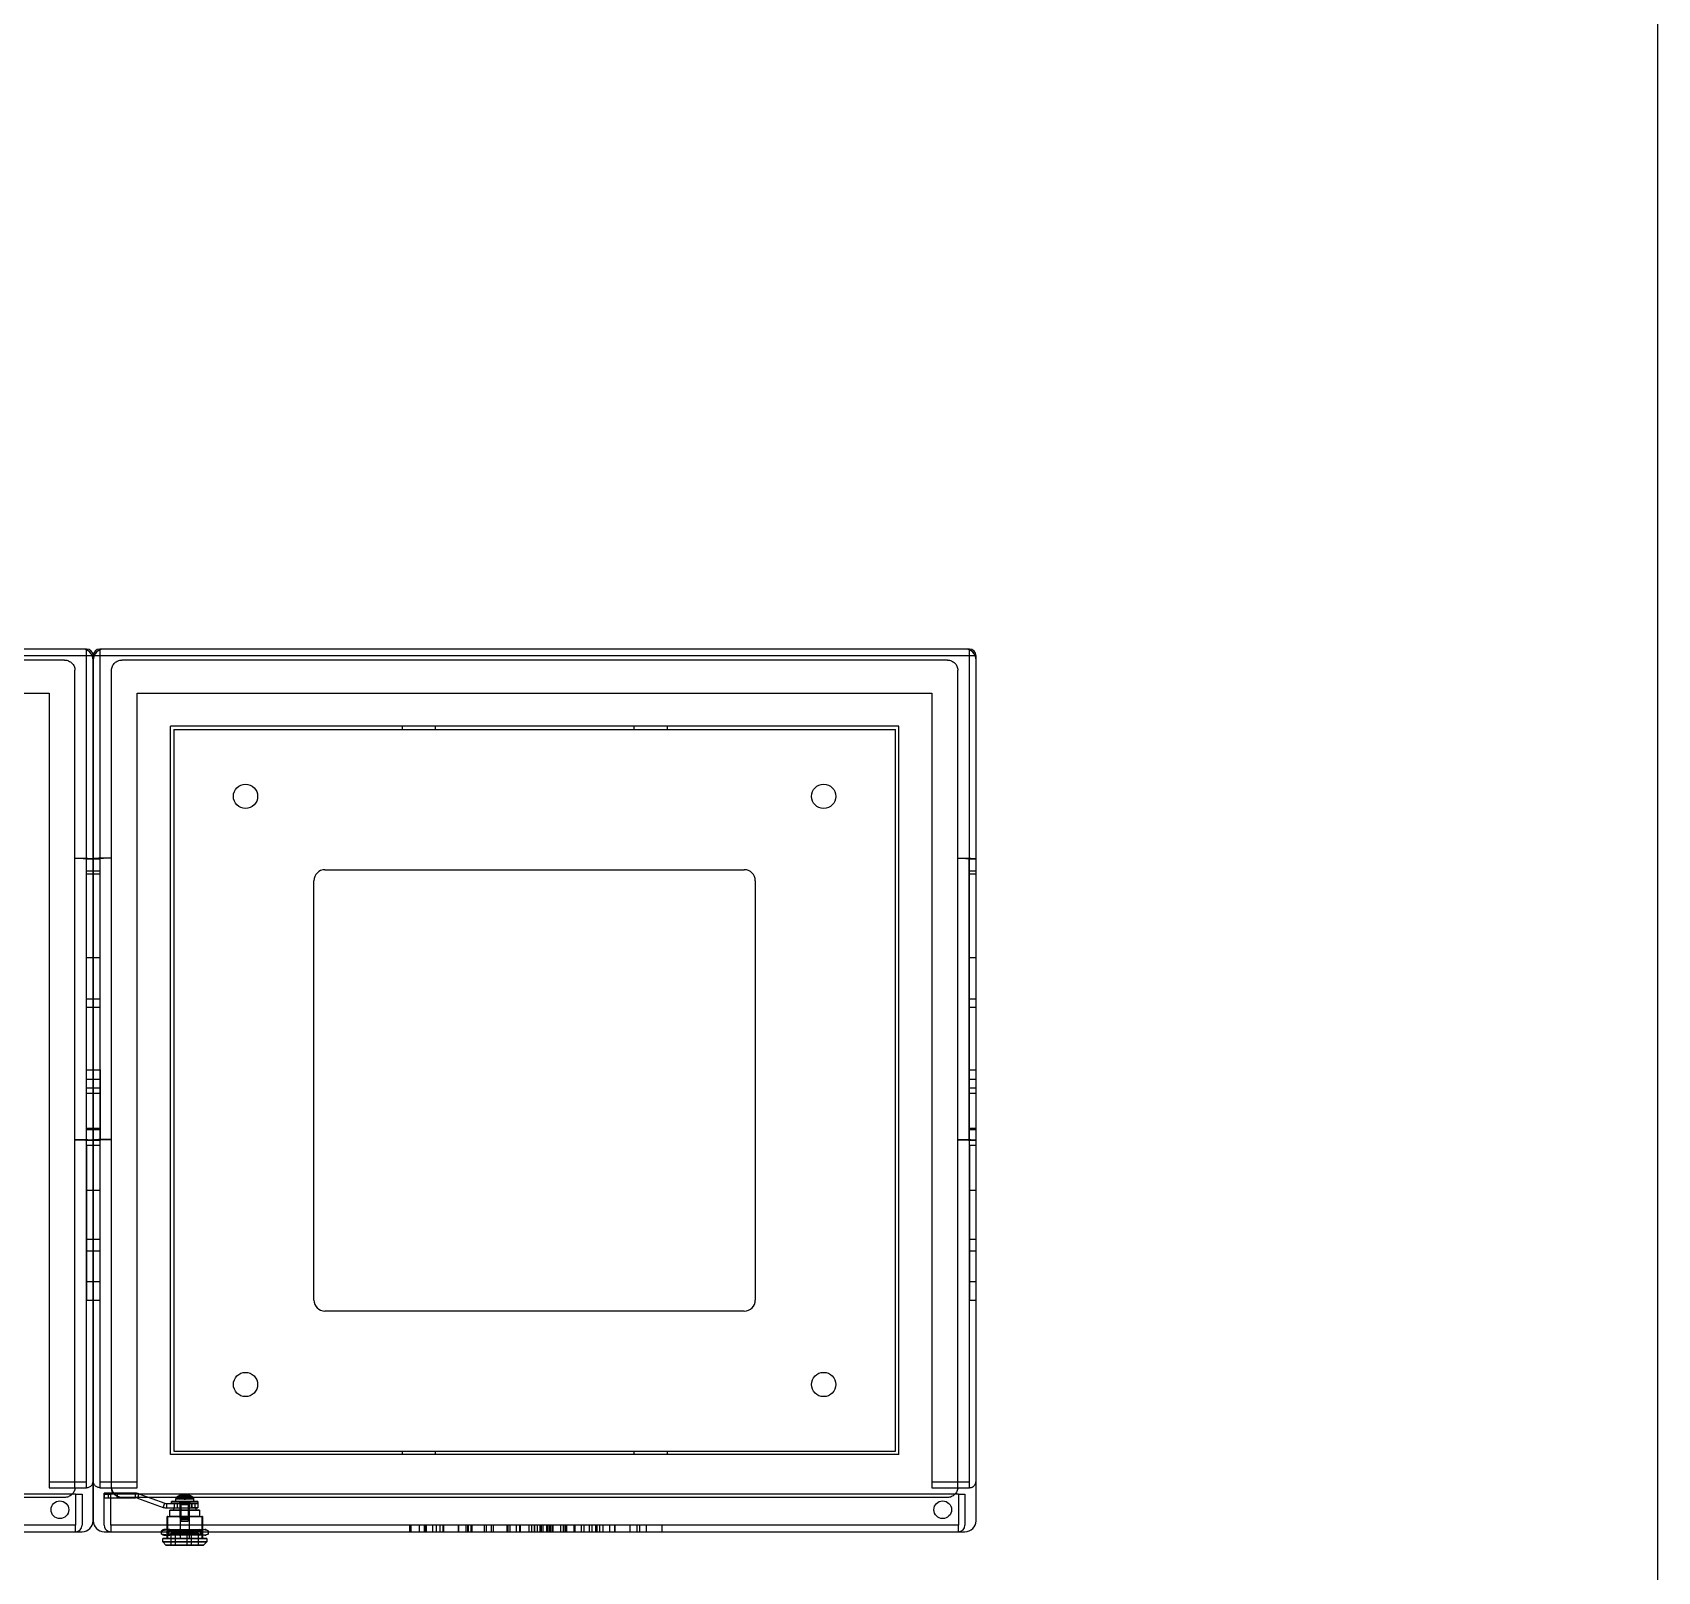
# Model space of a CAD drawing. Header units: millimetres. Extents: x 10366 to 13995, y 24552 to 29685.
# Drawn here: x 13259 to 13995, y 26252 to 26949 of the extents above; entities that cross this region are included whole.
import ezdxf

# ---------------------------------------------------------------- set-up
doc = ezdxf.new("R2010")
doc.units = ezdxf.units.MM
doc.header["$LTSCALE"] = 3
doc.layers.add('DomyÅ›lny', color=7, linetype='Continuous')

msp = doc.modelspace()

# ---------------------------------------------------------------- linework, layer by layer
msp.add_lwpolyline([(10366.2, 24552.48), (10366.2, 29684.64), (13995, 29684.64), (13995, 24552.48)], close=True)
at = {"layer": 'DomyÅ›lny'}
for p, q in [((13283.24, 26670.02), (12889.24, 26670.02)), ((13281.24, 26670.02), (12891.24, 26670.02)), ((13683.24, 26670.02), (13289.24, 26670.02)), ((13681.24, 26670.02), (13291.24, 26670.02)), ((13283.24, 26667.02), (12889.24, 26667.02)), ((13273.29, 26665.02), (12899.22, 26665.02)), ((13277.94, 26575.43), (13277.94, 26660.53)), ((13283.24, 26290.02), (13283.24, 26667.02)), ((13286.24, 26667.02), (13286.24, 26665.02)), ((13286.24, 26665.02), (13286.24, 26667.02)), ((13286.24, 26665.02), (13286.24, 26574.6)), ((13286.24, 26574.91), (13286.24, 26665.02)), ((13286.24, 26665.02), (13286.24, 26293.02)), ((13286.24, 26293.02), (13286.24, 26665.02)), ((13683.24, 26667.02), (13289.24, 26667.02)), ((13289.24, 26667.02), (13289.24, 26290.02)), ((13294.57, 26575.43), (13294.57, 26660.53)), ((13673.29, 26665.02), (13299.22, 26665.02)), ((13677.94, 26575.43), (13677.94, 26660.53)), ((13683.24, 26290.02), (13683.24, 26667.02)), ((13686.24, 26293.02), (13686.24, 26667.02)), ((13686.24, 26275.02), (13686.24, 26665.02)), ((12906.24, 26650.02), (13266.24, 26650.02)), ((13266.24, 26650.02), (13266.24, 26290.02)), ((13306.24, 26290.02), (13306.24, 26650.02)), ((13306.24, 26650.02), (13666.24, 26650.02)), ((13666.24, 26650.02), (13666.24, 26290.02)), ((13651.24, 26635.02), (13321.24, 26635.02)), ((13321.24, 26305.02), (13321.24, 26635.02)), ((13322.74, 26633.52), (13649.74, 26633.52)), ((13322.74, 26633.52), (13322.74, 26306.52)), ((13426.24, 26635.02), (13426.24, 26633.52)), ((13441.24, 26635.02), (13441.24, 26633.52)), ((13531.24, 26635.02), (13531.24, 26633.52)), ((13546.24, 26635.02), (13546.24, 26633.52)), ((13649.74, 26306.52), (13649.74, 26633.52)), ((13651.24, 26305.02), (13651.24, 26635.02)), ((13277.94, 26447.86), (13277.94, 26575.43)), ((13283.15, 26575.01), (13285.03, 26575.01)), ((13283.15, 26447.44), (13283.15, 26575.01)), ((13285.03, 26575.01), (13286.26, 26575.01)), ((13286.24, 26447.47), (13286.24, 26574.91)), ((13286.24, 26574.6), (13286.24, 26447.47)), ((13286.26, 26447.44), (13286.26, 26575.01)), ((13286.26, 26575.01), (13287.79, 26575.01)), ((13286.26, 26447.44), (13286.26, 26575.01)), ((13287.79, 26575.01), (13289.36, 26575.01)), ((13289.36, 26447.44), (13289.36, 26575.01)), ((13294.57, 26447.86), (13294.57, 26575.43)), ((13677.94, 26447.86), (13677.94, 26575.43)), ((13683.15, 26447.44), (13683.15, 26575.01)), ((13683.15, 26575.01), (13685.04, 26575.01)), ((13685.04, 26575.01), (13686.26, 26575.01)), ((13686.26, 26447.44), (13686.26, 26575.01)), ((13283.24, 26569.51), (13286.24, 26569.51)), ((13283.24, 26568.22), (13286.24, 26568.22)), ((13286.24, 26569.51), (13289.24, 26569.51)), ((13286.24, 26568.22), (13289.24, 26568.22)), ((13386.24, 26375.02), (13386.24, 26565.02)), ((13391.24, 26570.02), (13581.24, 26570.02)), ((13586.24, 26565.02), (13586.24, 26375.02)), ((13683.24, 26569.51), (13686.24, 26569.51)), ((13683.24, 26568.22), (13686.24, 26568.22)), ((13283.24, 26530.32), (13286.24, 26530.32)), ((13286.24, 26530.32), (13289.24, 26530.32)), ((13683.24, 26530.32), (13686.24, 26530.32)), ((13286.24, 26511.43), (13283.24, 26511.43)), ((13283.24, 26507.79), (13286.24, 26507.79)), ((13289.24, 26511.43), (13286.24, 26511.43)), ((13286.24, 26507.79), (13289.24, 26507.79)), ((13686.24, 26511.43), (13683.24, 26511.43)), ((13683.24, 26507.79), (13686.24, 26507.79)), ((13283.15, 26479.39), (13286.26, 26479.39)), ((13283.15, 26447.44), (13283.15, 26479.39)), ((13286.26, 26479.39), (13289.36, 26479.39)), ((13289.36, 26479.39), (13289.36, 26447.44)), ((13683.15, 26447.44), (13683.15, 26479.39)), ((13683.15, 26479.39), (13686.26, 26479.39)), ((13286.24, 26474.95), (13283.24, 26474.95)), ((13283.24, 26471.18), (13286.24, 26471.18)), ((13286.24, 26468.67), (13283.24, 26468.67)), ((13289.24, 26474.95), (13286.24, 26474.95)), ((13286.24, 26471.18), (13289.24, 26471.18)), ((13289.24, 26468.67), (13286.24, 26468.67)), ((13686.24, 26474.95), (13683.24, 26474.95)), ((13683.24, 26471.18), (13686.24, 26471.18)), ((13686.24, 26468.67), (13683.24, 26468.67)), ((13277.94, 26290.1), (13277.94, 26447.86)), ((13283.15, 26447.44), (13286.26, 26447.44)), ((13283.24, 26452.99), (13286.24, 26452.99)), ((13286.24, 26452.14), (13283.24, 26452.14)), ((13286.24, 26452.99), (13289.24, 26452.99)), ((13289.24, 26452.14), (13286.24, 26452.14)), ((13286.24, 26447.47), (13286.24, 26275.02)), ((13286.24, 26275.02), (13286.24, 26447.47)), ((13286.26, 26447.44), (13289.36, 26447.44)), ((13294.57, 26290.1), (13294.57, 26447.86)), ((13677.94, 26290.1), (13677.94, 26447.86)), ((13683.15, 26447.44), (13686.26, 26447.44)), ((13683.24, 26452.99), (13686.24, 26452.99)), ((13686.24, 26452.14), (13683.24, 26452.14)), ((13283.24, 26445.25), (13286.24, 26445.25)), ((13286.24, 26445.25), (13289.24, 26445.25)), ((13683.24, 26445.25), (13686.24, 26445.25)), ((13286.24, 26424.7), (13283.24, 26424.7)), ((13289.24, 26424.7), (13286.24, 26424.7)), ((13686.24, 26424.7), (13683.24, 26424.7)), ((13286.24, 26402.47), (13283.24, 26402.47)), ((13289.24, 26402.47), (13286.24, 26402.47)), ((13686.24, 26402.47), (13683.24, 26402.47)), ((13283.24, 26397.37), (13286.24, 26397.37)), ((13286.24, 26397.37), (13289.24, 26397.37)), ((13683.24, 26397.37), (13686.24, 26397.37)), ((13286.24, 26383.28), (13283.24, 26383.28)), ((13289.24, 26383.28), (13286.24, 26383.28)), ((13686.24, 26383.28), (13683.24, 26383.28)), ((13286.24, 26374.81), (13283.24, 26374.81)), ((13289.24, 26374.81), (13286.24, 26374.81)), ((13686.24, 26374.81), (13683.24, 26374.81)), ((13581.24, 26370.02), (13391.24, 26370.02)), ((13322.74, 26306.52), (13649.74, 26306.52)), ((13426.24, 26306.52), (13426.24, 26305.02)), ((13441.24, 26306.52), (13441.24, 26305.02)), ((13531.24, 26306.52), (13531.24, 26305.02)), ((13546.24, 26306.52), (13546.24, 26305.02)), ((13651.24, 26305.02), (13321.24, 26305.02)), ((13266.24, 26292.66), (13283.24, 26292.66)), ((13289.24, 26292.66), (13306.24, 26292.66)), ((13666.24, 26292.66), (13683.24, 26292.66)), ((13278.24, 26287.02), (12894.24, 26287.02)), ((13273.29, 26285.61), (12899.22, 26285.61)), ((13266.24, 26290.02), (13283.24, 26290.02)), ((13278.24, 26287.02), (13281.24, 26287.02)), ((13278.24, 26287.02), (13278.24, 26273.02)), ((13281.24, 26287.02), (13281.24, 26273.02)), ((13289.24, 26290.02), (13306.24, 26290.02)), ((13291.24, 26285.49), (13291.24, 26287.49)), ((13291.24, 26287.49), (13291.24, 26285.49)), ((13291.24, 26287.02), (13294.24, 26287.02)), ((13291.24, 26273.02), (13291.24, 26287.02)), ((13293, 26287.49), (13293, 26285.49)), ((13294.24, 26273.02), (13294.24, 26287.02)), ((13678.24, 26287.02), (13294.24, 26287.02)), ((13305.45, 26287.49), (13297.24, 26287.49)), ((13297.24, 26285.49), (13297.24, 26287.49)), ((13297.24, 26285.49), (13305.45, 26285.49)), ((13673.29, 26285.61), (13299.22, 26285.61)), ((13305.45, 26285.49), (13305.45, 26287.49)), ((13306.99, 26287.22), (13306.3, 26285.34)), ((13306.3, 26285.34), (13317.97, 26281.09)), ((13306.99, 26287.22), (13318.66, 26282.97)), ((13323.72, 26283.82), (13323.75, 26284.94)), ((13326.59, 26285.25), (13326.08, 26286.47)), ((13326.61, 26286.47), (13326.95, 26285.25)), ((13326.97, 26286.88), (13327.09, 26284.9)), ((13326.97, 26286.88), (13327.09, 26284.9)), ((13327.06, 26286.89), (13327.24, 26284.77)), ((13327.51, 26286.88), (13327.39, 26284.9)), ((13327.51, 26286.88), (13327.39, 26284.9)), ((13327.92, 26286.88), (13328.04, 26284.9)), ((13328.19, 26284.77), (13328.37, 26286.89)), ((13328.46, 26286.88), (13328.34, 26284.9)), ((13328.46, 26286.88), (13328.34, 26284.9)), ((13328.49, 26285.25), (13328.82, 26286.47)), ((13329.11, 26286.47), (13328.68, 26285.25)), ((13329.35, 26286.47), (13328.84, 26285.25)), ((13331.68, 26284.94), (13331.72, 26283.82)), ((13666.24, 26290.02), (13683.24, 26290.02)), ((13678.24, 26287.02), (13681.24, 26287.02)), ((13678.24, 26287.02), (13678.24, 26273.02)), ((13681.24, 26287.02), (13681.24, 26273.02)), ((13317.97, 26281.09), (13318.66, 26282.97)), ((13319.51, 26282.82), (13319.51, 26280.82)), ((13319.51, 26282.82), (13330.72, 26282.82)), ((13319.51, 26280.82), (13330.72, 26280.82)), ((13319.72, 26268.86), (13319.72, 26277.02)), ((13320, 26277.02), (13325.6, 26277.02)), ((13320, 26269.02), (13320, 26277.02)), ((13320.97, 26277.02), (13320.97, 26279.82)), ((13321.72, 26282.82), (13321.72, 26283.82)), ((13322.72, 26279.82), (13322.72, 26280.82)), ((13323.02, 26280.82), (13323.02, 26282.82)), ((13323.02, 26280.82), (13323.02, 26282.82)), ((13324.37, 26280.82), (13324.37, 26282.82)), ((13324.37, 26280.82), (13324.37, 26282.82)), ((13325.47, 26282.82), (13325.47, 26283.82)), ((13325.6, 26277.02), (13325.6, 26268.53)), ((13325.72, 26282.42), (13325.9, 26282.85)), ((13325.72, 26276.25), (13325.72, 26282.42)), ((13325.9, 26282.85), (13325.9, 26283.62)), ((13326.02, 26280.82), (13326.02, 26282.82)), ((13326.02, 26280.82), (13326.02, 26282.82)), ((13326.09, 26274.82), (13326.09, 26282.82)), ((13329.34, 26282.82), (13329.34, 26274.82)), ((13329.42, 26280.82), (13329.42, 26282.82)), ((13329.42, 26280.82), (13329.42, 26282.82)), ((13329.53, 26283.62), (13329.53, 26282.85)), ((13329.53, 26282.85), (13329.72, 26282.42)), ((13329.72, 26282.42), (13329.72, 26276.25)), ((13329.83, 26268.9), (13329.83, 26277.02)), ((13329.83, 26277.02), (13335.43, 26277.02)), ((13329.97, 26283.82), (13329.97, 26282.82)), ((13330.72, 26280.82), (13330.72, 26282.82)), ((13331.06, 26280.82), (13331.06, 26282.82)), ((13331.06, 26280.82), (13331.06, 26282.82)), ((13332.42, 26280.82), (13332.42, 26282.82)), ((13332.42, 26280.82), (13332.42, 26282.82)), ((13332.72, 26280.82), (13332.72, 26279.82)), ((13333.72, 26283.82), (13333.72, 26282.82)), ((13333.72, 26282.82), (13333.72, 26280.82)), ((13334.47, 26279.82), (13334.47, 26277.02)), ((13335.43, 26277.02), (13335.43, 26268.56)), ((13335.72, 26277.02), (13335.72, 26268.58)), ((12891.24, 26270.02), (13281.24, 26270.02)), ((13278.24, 26273.02), (12894.24, 26273.02)), ((13291.24, 26270.02), (13681.24, 26270.02)), ((13678.24, 26273.02), (13294.24, 26273.02)), ((13317.12, 26269.02), (13317.12, 26270.52)), ((13317.88, 26270.91), (13318.22, 26271.02)), ((13319.96, 26269.02), (13319.96, 26270.52)), ((13320.53, 26269.02), (13320.53, 26270.52)), ((13324.88, 26269.02), (13324.88, 26270.52)), ((13326.14, 26275.82), (13325.72, 26276.25)), ((13329.72, 26276.25), (13329.29, 26275.82)), ((13330.55, 26269.02), (13330.55, 26270.52)), ((13335.4, 26271.02), (13334.9, 26270.52)), ((13334.9, 26270.52), (13334.9, 26269.02)), ((13337.22, 26271.02), (13337.55, 26270.91)), ((13338.31, 26270.52), (13338.31, 26269.02)), ((13429.51, 26273.02), (13429.51, 26270.02)), ((13430.19, 26273.02), (13430.19, 26270.02)), ((13430.19, 26270.02), (13430.19, 26273.02)), ((13433.91, 26273.02), (13433.91, 26270.02)), ((13436.15, 26273.02), (13436.15, 26270.02)), ((13437.01, 26270.02), (13437.01, 26273.02)), ((13437.06, 26273.02), (13437.06, 26270.02)), ((13439.94, 26273.02), (13439.94, 26270.02)), ((13441.65, 26273.02), (13441.65, 26270.02)), ((13443.24, 26273.02), (13443.24, 26270.02)), ((13444.61, 26273.02), (13444.61, 26270.02)), ((13445.03, 26273.02), (13445.03, 26270.02)), ((13451.58, 26273.02), (13451.58, 26270.02)), ((13451.79, 26273.02), (13451.79, 26270.02)), ((13451.8, 26273.02), (13451.8, 26270.02)), ((13455.01, 26273.02), (13455.01, 26270.02)), ((13455.05, 26273.02), (13455.05, 26270.02)), ((13455.82, 26273.02), (13455.82, 26270.02)), ((13456.09, 26273.02), (13456.09, 26270.02)), ((13457.42, 26270.02), (13457.42, 26273.02)), ((13458, 26270.02), (13458, 26273.02)), ((13463.45, 26273.02), (13463.45, 26270.02)), ((13464.49, 26270.02), (13464.49, 26273.02)), ((13466.52, 26273.02), (13466.52, 26270.02)), ((13467.63, 26270.02), (13467.63, 26273.02)), ((13473.84, 26270.02), (13473.84, 26273.02)), ((13474.14, 26273.02), (13474.14, 26270.02)), ((13475.03, 26273.02), (13475.03, 26270.02)), ((13477.95, 26273.02), (13477.95, 26270.02)), ((13479.59, 26270.02), (13479.59, 26273.02)), ((13479.89, 26270.02), (13479.89, 26273.02)), ((13483.64, 26273.02), (13483.64, 26270.02)), ((13484.9, 26273.02), (13484.9, 26270.02)), ((13486.02, 26273.02), (13486.02, 26270.02)), ((13486.34, 26270.02), (13486.34, 26273.02)), ((13487.46, 26273.02), (13487.46, 26270.02)), ((13488.64, 26273.02), (13488.64, 26270.02)), ((13489.14, 26273.02), (13489.14, 26270.02)), ((13490.03, 26273.02), (13490.03, 26270.02)), ((13491.82, 26270.02), (13491.82, 26273.02)), ((13492.14, 26270.02), (13492.14, 26273.02)), ((13492.75, 26273.02), (13492.75, 26270.02)), ((13493.29, 26273.02), (13493.29, 26270.02)), ((13494.19, 26270.02), (13494.19, 26273.02)), ((13494.45, 26273.02), (13494.45, 26270.02)), ((13498.19, 26270.02), (13498.19, 26273.02)), ((13499.13, 26273.02), (13499.13, 26270.02)), ((13499.99, 26273.02), (13499.99, 26270.02)), ((13500.3, 26270.02), (13500.3, 26273.02)), ((13500.61, 26273.02), (13500.61, 26270.02)), ((13500.65, 26273.02), (13500.65, 26270.02)), ((13504.01, 26273.02), (13504.01, 26270.02)), ((13504.4, 26273.02), (13504.4, 26270.02)), ((13507.54, 26270.02), (13507.54, 26273.02)), ((13508.48, 26273.02), (13508.48, 26270.02)), ((13510.9, 26273.02), (13510.9, 26270.02)), ((13512.23, 26273.02), (13512.23, 26270.02)), ((13514.03, 26270.02), (13514.03, 26273.02)), ((13514.61, 26270.02), (13514.61, 26273.02)), ((13515.63, 26273.02), (13515.63, 26270.02)), ((13517.13, 26273.02), (13517.13, 26270.02)), ((13520.21, 26273.02), (13520.21, 26270.02)), ((13522.54, 26273.02), (13522.54, 26270.02)), ((13522.54, 26270.02), (13522.54, 26273.02)), ((13529.59, 26270.02), (13529.59, 26273.02)), ((13532.52, 26273.02), (13532.52, 26270.02)), ((13533.72, 26273.02), (13533.72, 26270.02)), ((13536.75, 26273.02), (13536.75, 26270.02)), ((13543.9, 26273.02), (13543.9, 26270.02)), ((13317.72, 26265.52), (13317.72, 26267.02)), ((13319.22, 26264.02), (13317.72, 26265.52)), ((13318.22, 26268.52), (13317.88, 26268.64)), ((13319.72, 26267.02), (13319.72, 26268.86)), ((13320, 26267.02), (13320, 26269.02)), ((13321.57, 26264.02), (13321.57, 26269.42)), ((13323.53, 26264.02), (13323.53, 26269.42)), ((13325.6, 26268.53), (13325.6, 26267.02)), ((13328.84, 26264.02), (13328.84, 26269.42)), ((13329.83, 26267.02), (13329.83, 26268.9)), ((13330.78, 26264.02), (13330.78, 26269.42)), ((13333.87, 26269.42), (13333.87, 26264.02)), ((13334.9, 26269.02), (13335.4, 26268.52)), ((13335.43, 26268.56), (13335.43, 26267.02)), ((13335.72, 26268.58), (13335.72, 26267.02)), ((13337.72, 26265.52), (13336.22, 26264.02)), ((13337.55, 26268.64), (13337.22, 26268.52)), ((13337.72, 26267.02), (13337.72, 26265.52))]:
    msp.add_line(p, q, dxfattribs=at)
for points in [[(13283.24, 26667.02, 0), (13283.24, 26670.02, 0)], [(13289.24, 26670.02, 0), (13289.24, 26670.02, 0), (13289.24, 26670.02, 0), (13289.24, 26670.02, 0), (13289.24, 26670.02, 0), (13289.24, 26670.02, 0), (13289.24, 26670.02, 0), (13289.24, 26670.02, 0), (13289.24, 26670.02, 0), (13289.24, 26670.02, 0), (13289.24, 26670.02, 0), (13289.24, 26670.02, 0), (13289.24, 26670.02, 0), (13289.24, 26670.02, 0), (13289.24, 26670, 0), (13289.24, 26669.94, 0), (13289.24, 26669.65, 0), (13289.24, 26667.02, 0)], [(13683.24, 26667.02, 0), (13683.24, 26670.02, 0)], [(13273.29, 26665.02, 0), (13273.76, 26665, 0), (13274.23, 26664.93, 0), (13274.68, 26664.82, 0), (13275.12, 26664.66, 0), (13275.53, 26664.47, 0), (13275.92, 26664.24, 0), (13276.29, 26663.97, 0), (13276.62, 26663.67, 0), (13276.92, 26663.34, 0), (13277.19, 26662.99, 0), (13277.41, 26662.62, 0), (13277.6, 26662.22, 0), (13277.75, 26661.82, 0), (13277.86, 26661.41, 0), (13277.92, 26660.97, 0), (13277.94, 26660.53, 0)], [(13286.24, 26667.02, 0), (13286.24, 26667.02, 0), (13286.24, 26667.02, 0), (13286.24, 26667.02, 0), (13286.24, 26667.02, 0), (13286.24, 26667.02, 0), (13286.24, 26667.02, 0), (13286.24, 26667.02, 0), (13286.24, 26667.02, 0), (13286.24, 26667.02, 0), (13286.24, 26667.02, 0), (13286.24, 26667.02, 0), (13286.24, 26667.02, 0), (13286.24, 26667.02, 0), (13286.22, 26667.02, 0), (13286.16, 26667.02, 0), (13285.87, 26667.02, 0), (13283.24, 26667.02, 0)], [(13289.24, 26667.02, 0), (13286.24, 26667.02, 0)], [(13294.57, 26660.53, 0), (13294.59, 26660.99, 0), (13294.66, 26661.44, 0), (13294.78, 26661.88, 0), (13294.94, 26662.3, 0), (13295.15, 26662.7, 0), (13295.39, 26663.08, 0), (13295.67, 26663.43, 0), (13295.98, 26663.76, 0), (13296.32, 26664.05, 0), (13296.69, 26664.3, 0), (13297.08, 26664.52, 0), (13297.49, 26664.7, 0), (13297.91, 26664.84, 0), (13298.34, 26664.94, 0), (13298.78, 26665, 0), (13299.22, 26665.02, 0)], [(13673.29, 26665.02, 0), (13673.76, 26665, 0), (13674.23, 26664.93, 0), (13674.68, 26664.82, 0), (13675.12, 26664.66, 0), (13675.53, 26664.47, 0), (13675.92, 26664.24, 0), (13676.29, 26663.97, 0), (13676.62, 26663.67, 0), (13676.92, 26663.34, 0), (13677.19, 26662.99, 0), (13677.41, 26662.62, 0), (13677.6, 26662.22, 0), (13677.75, 26661.82, 0), (13677.86, 26661.41, 0), (13677.92, 26660.97, 0), (13677.94, 26660.53, 0)], [(13686.24, 26667.02, 0), (13686.24, 26667.02, 0), (13686.24, 26667.02, 0), (13686.24, 26667.02, 0), (13686.24, 26667.02, 0), (13686.24, 26667.02, 0), (13686.24, 26667.02, 0), (13686.24, 26667.02, 0), (13686.24, 26667.02, 0), (13686.24, 26667.02, 0), (13686.24, 26667.02, 0), (13686.24, 26667.02, 0), (13686.24, 26667.02, 0), (13686.24, 26667.02, 0), (13686.22, 26667.02, 0), (13686.16, 26667.02, 0), (13685.87, 26667.02, 0), (13683.24, 26667.02, 0)], [(13277.94, 26575.43, 0), (13283.86, 26575.3, 0), (13285.64, 26575.17, 0), (13286.1, 26575.09, 0), (13286.17, 26575.07, 0), (13286.22, 26575.05, 0), (13286.23, 26575.04, 0), (13286.24, 26575.03, 0), (13286.25, 26575.03, 0), (13286.25, 26575.02, 0), (13286.25, 26575.02, 0), (13286.25, 26575.02, 0), (13286.25, 26575.02, 0), (13286.25, 26575.01, 0), (13286.26, 26575.01, 0), (13286.26, 26575.01, 0)], [(13277.94, 26575.27, 0), (13281.66, 26575.19, 0), (13282.77, 26575.11, 0), (13283.05, 26575.06, 0), (13283.09, 26575.05, 0), (13283.12, 26575.03, 0), (13283.13, 26575.03, 0), (13283.14, 26575.02, 0), (13283.14, 26575.02, 0), (13283.14, 26575.02, 0), (13283.14, 26575.02, 0), (13283.14, 26575.01, 0), (13283.15, 26575.01, 0), (13283.15, 26575.01, 0), (13283.15, 26575.01, 0), (13283.15, 26575.01, 0)], [(13294.57, 26575.43, 0), (13288.65, 26575.3, 0), (13286.87, 26575.17, 0), (13286.41, 26575.09, 0), (13286.34, 26575.07, 0), (13286.29, 26575.05, 0), (13286.28, 26575.04, 0), (13286.27, 26575.03, 0), (13286.27, 26575.03, 0), (13286.26, 26575.02, 0), (13286.26, 26575.02, 0), (13286.26, 26575.02, 0), (13286.26, 26575.02, 0), (13286.26, 26575.01, 0), (13286.26, 26575.01, 0), (13286.26, 26575.01, 0)], [(13294.57, 26575.27, 0), (13290.85, 26575.19, 0), (13289.74, 26575.11, 0), (13289.46, 26575.06, 0), (13289.42, 26575.05, 0), (13289.39, 26575.03, 0), (13289.38, 26575.03, 0), (13289.37, 26575.02, 0), (13289.37, 26575.02, 0), (13289.37, 26575.02, 0), (13289.37, 26575.02, 0), (13289.37, 26575.01, 0), (13289.37, 26575.01, 0), (13289.36, 26575.01, 0), (13289.36, 26575.01, 0), (13289.36, 26575.01, 0)], [(13677.94, 26575.43, 0), (13683.86, 26575.3, 0), (13685.64, 26575.17, 0), (13686.1, 26575.09, 0), (13686.17, 26575.07, 0), (13686.22, 26575.05, 0), (13686.23, 26575.04, 0), (13686.24, 26575.03, 0), (13686.25, 26575.03, 0), (13686.25, 26575.02, 0), (13686.25, 26575.02, 0), (13686.25, 26575.02, 0), (13686.25, 26575.02, 0), (13686.25, 26575.01, 0), (13686.26, 26575.01, 0), (13686.26, 26575.01, 0)], [(13677.94, 26575.27, 0), (13681.66, 26575.19, 0), (13682.77, 26575.11, 0), (13683.05, 26575.06, 0), (13683.09, 26575.05, 0), (13683.12, 26575.03, 0), (13683.13, 26575.03, 0), (13683.14, 26575.02, 0), (13683.14, 26575.02, 0), (13683.14, 26575.02, 0), (13683.14, 26575.02, 0), (13683.14, 26575.01, 0), (13683.15, 26575.01, 0), (13683.15, 26575.01, 0), (13683.15, 26575.01, 0), (13683.15, 26575.01, 0)], [(13277.94, 26447.86, 0), (13283.86, 26447.74, 0), (13285.64, 26447.6, 0), (13286.1, 26447.52, 0), (13286.17, 26447.5, 0), (13286.22, 26447.48, 0), (13286.23, 26447.47, 0), (13286.24, 26447.47, 0), (13286.25, 26447.46, 0), (13286.25, 26447.46, 0), (13286.25, 26447.46, 0), (13286.25, 26447.45, 0), (13286.25, 26447.45, 0), (13286.25, 26447.45, 0), (13286.26, 26447.45, 0), (13286.26, 26447.44, 0)], [(13277.94, 26447.71, 0), (13281.66, 26447.63, 0), (13282.77, 26447.54, 0), (13283.05, 26447.49, 0), (13283.09, 26447.48, 0), (13283.12, 26447.47, 0), (13283.13, 26447.46, 0), (13283.14, 26447.46, 0), (13283.14, 26447.46, 0), (13283.14, 26447.45, 0), (13283.14, 26447.45, 0), (13283.14, 26447.45, 0), (13283.15, 26447.45, 0), (13283.15, 26447.45, 0), (13283.15, 26447.44, 0), (13283.15, 26447.44, 0)], [(13294.57, 26447.86, 0), (13288.65, 26447.74, 0), (13286.87, 26447.6, 0), (13286.41, 26447.52, 0), (13286.34, 26447.5, 0), (13286.29, 26447.48, 0), (13286.28, 26447.47, 0), (13286.27, 26447.47, 0), (13286.27, 26447.46, 0), (13286.26, 26447.46, 0), (13286.26, 26447.46, 0), (13286.26, 26447.45, 0), (13286.26, 26447.45, 0), (13286.26, 26447.45, 0), (13286.26, 26447.45, 0), (13286.26, 26447.44, 0)], [(13294.57, 26447.71, 0), (13290.85, 26447.63, 0), (13289.74, 26447.54, 0), (13289.46, 26447.49, 0), (13289.42, 26447.48, 0), (13289.39, 26447.47, 0), (13289.38, 26447.46, 0), (13289.37, 26447.46, 0), (13289.37, 26447.46, 0), (13289.37, 26447.45, 0), (13289.37, 26447.45, 0), (13289.37, 26447.45, 0), (13289.37, 26447.45, 0), (13289.36, 26447.45, 0), (13289.36, 26447.44, 0), (13289.36, 26447.44, 0)], [(13677.94, 26447.86, 0), (13683.86, 26447.74, 0), (13685.64, 26447.6, 0), (13686.1, 26447.52, 0), (13686.17, 26447.5, 0), (13686.22, 26447.48, 0), (13686.23, 26447.47, 0), (13686.24, 26447.47, 0), (13686.25, 26447.46, 0), (13686.25, 26447.46, 0), (13686.25, 26447.46, 0), (13686.25, 26447.45, 0), (13686.25, 26447.45, 0), (13686.25, 26447.45, 0), (13686.26, 26447.45, 0), (13686.26, 26447.44, 0)], [(13677.94, 26447.71, 0), (13681.66, 26447.63, 0), (13682.77, 26447.54, 0), (13683.05, 26447.49, 0), (13683.09, 26447.48, 0), (13683.12, 26447.47, 0), (13683.13, 26447.46, 0), (13683.14, 26447.46, 0), (13683.14, 26447.46, 0), (13683.14, 26447.45, 0), (13683.14, 26447.45, 0), (13683.14, 26447.45, 0), (13683.15, 26447.45, 0), (13683.15, 26447.45, 0), (13683.15, 26447.44, 0), (13683.15, 26447.44, 0)], [(13283.24, 26290.02, 0), (13283.61, 26290.05, 0), (13283.99, 26290.12, 0), (13284.33, 26290.23, 0), (13284.63, 26290.37, 0), (13284.91, 26290.53, 0), (13285.16, 26290.72, 0), (13285.38, 26290.91, 0), (13285.57, 26291.12, 0), (13285.73, 26291.35, 0), (13285.87, 26291.57, 0), (13285.99, 26291.81, 0), (13286.15, 26292.29, 0), (13286.22, 26292.65, 0), (13286.24, 26293.02, 0)], [(13289.24, 26290.02, 0), (13288.87, 26290.05, 0), (13288.5, 26290.12, 0), (13288.15, 26290.23, 0), (13287.85, 26290.37, 0), (13287.57, 26290.53, 0), (13287.33, 26290.72, 0), (13287.11, 26290.91, 0), (13286.92, 26291.12, 0), (13286.76, 26291.35, 0), (13286.62, 26291.57, 0), (13286.5, 26291.81, 0), (13286.34, 26292.29, 0), (13286.27, 26292.65, 0), (13286.24, 26293.02, 0)], [(13685.86, 26291.56, 0), (13686.03, 26291.91, 0), (13686.15, 26292.28, 0), (13686.22, 26292.65, 0), (13686.24, 26293.02, 0)], [(13277.94, 26290.1, 0), (13277.92, 26289.64, 0), (13277.85, 26289.19, 0), (13277.73, 26288.76, 0), (13277.57, 26288.33, 0), (13277.37, 26287.93, 0), (13277.12, 26287.55, 0), (13276.84, 26287.2, 0), (13276.53, 26286.88, 0), (13276.19, 26286.59, 0), (13275.82, 26286.33, 0), (13275.43, 26286.11, 0), (13275.02, 26285.93, 0), (13274.6, 26285.79, 0), (13274.17, 26285.69, 0), (13273.73, 26285.63, 0), (13273.29, 26285.61, 0)], [(13293, 26287.49, 0), (13291.24, 26287.49, 0)], [(13291.24, 26285.49, 0), (13291.24, 26285.49, 0), (13291.24, 26285.49, 0), (13291.24, 26285.49, 0), (13291.24, 26285.49, 0), (13291.24, 26285.49, 0), (13291.24, 26285.49, 0), (13291.24, 26285.49, 0), (13291.24, 26285.49, 0), (13291.24, 26285.49, 0), (13291.24, 26285.49, 0), (13291.24, 26285.49, 0), (13291.25, 26285.49, 0), (13291.25, 26285.49, 0), (13291.29, 26285.49, 0), (13291.42, 26285.49, 0), (13291.98, 26285.49, 0), (13293, 26285.49, 0)], [(13297.24, 26287.49, 0), (13293, 26287.49, 0)], [(13293, 26285.49, 0), (13297.24, 26285.49, 0)], [(13299.22, 26285.61, 0), (13298.75, 26285.63, 0), (13298.28, 26285.7, 0), (13297.83, 26285.81, 0), (13297.39, 26285.97, 0), (13296.98, 26286.16, 0), (13296.59, 26286.4, 0), (13296.22, 26286.66, 0), (13295.89, 26286.96, 0), (13295.59, 26287.29, 0), (13295.32, 26287.64, 0), (13295.1, 26288.02, 0), (13294.91, 26288.41, 0), (13294.76, 26288.81, 0), (13294.66, 26289.23, 0), (13294.59, 26289.66, 0), (13294.57, 26290.1, 0)], [(13294.57, 26290.1, 0), (13294.59, 26289.64, 0), (13294.66, 26289.19, 0), (13294.78, 26288.76, 0), (13294.94, 26288.33, 0), (13295.15, 26287.93, 0), (13295.39, 26287.55, 0), (13295.67, 26287.2, 0), (13295.98, 26286.88, 0), (13296.32, 26286.59, 0), (13296.69, 26286.33, 0), (13297.08, 26286.11, 0), (13297.49, 26285.93, 0), (13297.91, 26285.79, 0), (13298.34, 26285.69, 0), (13298.78, 26285.63, 0), (13299.22, 26285.61, 0)], [(13323.75, 26284.94, 0), (13323.77, 26285.1, 0), (13323.81, 26285.26, 0), (13323.87, 26285.42, 0), (13323.94, 26285.56, 0), (13324.03, 26285.69, 0), (13324.14, 26285.81, 0), (13324.26, 26285.92, 0), (13324.39, 26286.01, 0)], [(13326.97, 26286.88, 0), (13326.44, 26286.76, 0), (13325.93, 26286.55, 0)], [(13326.08, 26286.47, 0), (13326.07, 26286.49, 0), (13326.05, 26286.51, 0), (13326.04, 26286.53, 0), (13326.03, 26286.54, 0), (13326.02, 26286.55, 0), (13326.01, 26286.55, 0), (13325.99, 26286.55, 0), (13325.98, 26286.56, 0), (13325.97, 26286.56, 0), (13325.96, 26286.56, 0), (13325.95, 26286.56, 0), (13325.94, 26286.55, 0), (13325.93, 26286.55, 0)], [(13325.93, 26286.55, 0), (13326.47, 26286.55, 0)], [(13326.51, 26286.56, 0), (13325.97, 26286.56, 0)], [(13326.61, 26286.47, 0), (13326.08, 26286.47, 0)], [(13326.47, 26286.55, 0), (13326.99, 26286.76, 0), (13327.51, 26286.88, 0)], [(13326.47, 26286.55, 0), (13326.48, 26286.55, 0), (13326.49, 26286.56, 0), (13326.5, 26286.56, 0), (13326.51, 26286.56, 0), (13326.52, 26286.56, 0), (13326.53, 26286.55, 0), (13326.54, 26286.55, 0), (13326.55, 26286.55, 0), (13326.56, 26286.54, 0), (13326.57, 26286.53, 0), (13326.58, 26286.52, 0), (13326.59, 26286.51, 0), (13326.59, 26286.5, 0), (13326.6, 26286.49, 0), (13326.61, 26286.47, 0)], [(13326.95, 26285.25, 0), (13326.59, 26285.25, 0)], [(13328.04, 26284.9, 0), (13327.98, 26284.85, 0), (13327.9, 26284.81, 0), (13327.86, 26284.8, 0), (13327.81, 26284.79, 0), (13327.76, 26284.78, 0), (13327.72, 26284.77, 0), (13327.67, 26284.78, 0), (13327.62, 26284.79, 0), (13327.57, 26284.8, 0), (13327.49, 26284.83, 0), (13327.44, 26284.86, 0), (13327.39, 26284.9, 0)], [(13327.39, 26284.9, 0), (13327.46, 26284.85, 0), (13327.53, 26284.81, 0), (13327.57, 26284.8, 0), (13327.62, 26284.79, 0), (13327.67, 26284.78, 0), (13327.72, 26284.77, 0), (13327.76, 26284.78, 0), (13327.81, 26284.79, 0), (13327.86, 26284.8, 0), (13327.94, 26284.83, 0), (13327.99, 26284.86, 0), (13328.04, 26284.9, 0)], [(13327.92, 26286.88, 0), (13328.44, 26286.76, 0), (13328.96, 26286.55, 0)], [(13329.5, 26286.55, 0), (13328.99, 26286.76, 0), (13328.46, 26286.88, 0)], [(13328.68, 26285.25, 0), (13328.49, 26285.25, 0)], [(13328.84, 26285.25, 0), (13328.68, 26285.25, 0)], [(13328.82, 26286.47, 0), (13328.83, 26286.49, 0), (13328.84, 26286.5, 0), (13328.84, 26286.51, 0), (13328.85, 26286.52, 0), (13328.86, 26286.53, 0), (13328.87, 26286.54, 0), (13328.88, 26286.55, 0), (13328.89, 26286.55, 0), (13328.9, 26286.55, 0), (13328.91, 26286.56, 0), (13328.92, 26286.56, 0), (13328.93, 26286.56, 0), (13328.94, 26286.56, 0), (13328.95, 26286.55, 0), (13328.96, 26286.55, 0)], [(13329.11, 26286.47, 0), (13328.82, 26286.47, 0)], [(13329.46, 26286.56, 0), (13328.92, 26286.56, 0)], [(13328.96, 26286.55, 0), (13329.5, 26286.55, 0)], [(13329.5, 26286.55, 0), (13329.49, 26286.55, 0), (13329.48, 26286.56, 0), (13329.47, 26286.56, 0), (13329.46, 26286.56, 0), (13329.45, 26286.56, 0), (13329.44, 26286.55, 0), (13329.42, 26286.55, 0), (13329.41, 26286.55, 0), (13329.4, 26286.54, 0), (13329.39, 26286.53, 0), (13329.38, 26286.51, 0), (13329.36, 26286.49, 0), (13329.35, 26286.47, 0)], [(13331.04, 26286.01, 0), (13331.17, 26285.92, 0), (13331.29, 26285.81, 0), (13331.4, 26285.69, 0), (13331.49, 26285.56, 0), (13331.57, 26285.42, 0), (13331.62, 26285.26, 0), (13331.66, 26285.1, 0), (13331.68, 26284.94, 0)], [(13677.94, 26290.1, 0), (13677.92, 26289.64, 0), (13677.85, 26289.19, 0), (13677.73, 26288.76, 0), (13677.57, 26288.33, 0), (13677.37, 26287.93, 0), (13677.12, 26287.55, 0), (13676.84, 26287.2, 0), (13676.53, 26286.88, 0), (13676.19, 26286.59, 0), (13675.82, 26286.33, 0), (13675.43, 26286.11, 0), (13675.02, 26285.93, 0), (13674.6, 26285.79, 0), (13674.17, 26285.69, 0), (13673.73, 26285.63, 0), (13673.29, 26285.61, 0)], [(13683.24, 26290.02, 0), (13683.71, 26290.06, 0), (13684.16, 26290.17, 0), (13684.55, 26290.33, 0), (13684.9, 26290.53, 0), (13685.21, 26290.76, 0), (13685.47, 26291.01, 0), (13685.68, 26291.28, 0), (13685.86, 26291.56, 0)], [(13323.53, 26283.82, 0), (13321.72, 26283.82, 0), (13321.72, 26283.82, 0), (13321.72, 26283.82, 0), (13321.72, 26283.82, 0), (13321.72, 26283.82, 0), (13321.72, 26283.82, 0), (13321.72, 26283.82, 0), (13321.72, 26283.82, 0), (13321.72, 26283.82, 0), (13321.72, 26283.82, 0), (13321.72, 26283.82, 0), (13321.72, 26283.82, 0), (13321.72, 26283.82, 0), (13321.72, 26283.82, 0), (13321.72, 26283.82, 0), (13321.72, 26283.82, 0), (13321.72, 26283.82, 0), (13321.76, 26283.82, 0), (13321.91, 26283.82, 0), (13323.35, 26283.82, 0), (13331.9, 26283.82, 0)], [(13331.9, 26282.82, 0), (13323.42, 26282.82, 0), (13322.18, 26282.82, 0), (13321.83, 26282.82, 0), (13321.74, 26282.82, 0), (13321.72, 26282.82, 0), (13321.72, 26282.82, 0), (13321.72, 26282.82, 0), (13321.72, 26282.82, 0), (13321.72, 26282.82, 0), (13321.72, 26282.82, 0), (13321.72, 26282.82, 0), (13321.72, 26282.82, 0), (13321.72, 26282.82, 0), (13321.72, 26282.82, 0), (13321.72, 26282.82, 0), (13321.72, 26282.82, 0), (13321.72, 26282.82, 0), (13321.72, 26282.82, 0), (13321.72, 26282.82, 0), (13321.72, 26282.82, 0), (13321.72, 26282.82, 0), (13321.72, 26282.82, 0), (13321.76, 26282.82, 0), (13321.91, 26282.82, 0), (13323.53, 26282.82, 0)], [(13331.9, 26283.82, 0), (13333.71, 26283.82, 0), (13333.72, 26283.82, 0), (13333.72, 26283.82, 0), (13333.72, 26283.82, 0), (13333.72, 26283.82, 0), (13333.72, 26283.82, 0), (13333.72, 26283.82, 0), (13333.72, 26283.82, 0), (13333.72, 26283.82, 0), (13333.72, 26283.82, 0), (13333.72, 26283.82, 0), (13333.72, 26283.82, 0), (13333.72, 26283.82, 0), (13333.72, 26283.82, 0), (13333.72, 26283.82, 0), (13333.71, 26283.82, 0), (13333.71, 26283.82, 0), (13333.67, 26283.82, 0), (13333.52, 26283.82, 0), (13332.08, 26283.82, 0), (13323.53, 26283.82, 0)], [(13323.53, 26282.82, 0), (13332.02, 26282.82, 0), (13333.25, 26282.82, 0), (13333.6, 26282.82, 0), (13333.69, 26282.82, 0), (13333.71, 26282.82, 0), (13333.71, 26282.82, 0), (13333.72, 26282.82, 0), (13333.72, 26282.82, 0), (13333.72, 26282.82, 0), (13333.72, 26282.82, 0), (13333.72, 26282.82, 0), (13333.72, 26282.82, 0), (13333.72, 26282.82, 0), (13333.72, 26282.82, 0), (13333.72, 26282.82, 0), (13333.72, 26282.82, 0), (13333.72, 26282.82, 0), (13333.72, 26282.82, 0), (13333.72, 26282.82, 0), (13333.72, 26282.82, 0), (13333.71, 26282.82, 0), (13333.71, 26282.82, 0), (13333.67, 26282.82, 0), (13333.52, 26282.82, 0), (13331.9, 26282.82, 0)], [(13329.83, 26277.02, 0), (13325.6, 26277.02, 0)], [(13278.24, 26270.02, 0), (13278.24, 26270.02, 0), (13278.24, 26270.02, 0), (13278.24, 26270.02, 0), (13278.24, 26270.02, 0), (13278.24, 26270.02, 0), (13278.24, 26270.02, 0), (13278.24, 26270.02, 0), (13278.24, 26270.02, 0), (13278.24, 26270.02, 0), (13278.24, 26270.02, 0), (13278.24, 26270.02, 0), (13278.24, 26270.02, 0), (13278.24, 26270.03, 0), (13278.24, 26270.04, 0), (13278.24, 26270.11, 0), (13278.24, 26270.39, 0), (13278.24, 26273.02, 0)], [(13294.24, 26273.02, 0), (13294.24, 26270.02, 0)], [(13317.12, 26270.52, 0), (13319.13, 26270.9, 0), (13321, 26271.02, 0)], [(13318.54, 26271.02, 0), (13318.37, 26271.02, 0), (13318.2, 26270.99, 0), (13317.86, 26270.9, 0), (13317.5, 26270.75, 0), (13317.12, 26270.52, 0)], [(13321, 26271.02, 0), (13318.54, 26271.02, 0), (13318.29, 26271.02, 0), (13318.23, 26271.02, 0), (13318.22, 26271.02, 0), (13318.22, 26271.02, 0), (13318.22, 26271.02, 0), (13318.22, 26271.02, 0), (13318.22, 26271.02, 0), (13318.22, 26271.02, 0), (13318.22, 26271.02, 0), (13318.22, 26271.02, 0), (13318.22, 26271.02, 0), (13318.22, 26271.02, 0), (13318.22, 26271.02, 0), (13318.22, 26271.02, 0), (13318.22, 26271.02, 0), (13318.22, 26271.02, 0), (13318.22, 26271.02, 0), (13318.22, 26271.02, 0), (13318.22, 26271.02, 0), (13318.22, 26271.02, 0), (13318.22, 26271.02, 0), (13318.25, 26271.02, 0), (13318.35, 26271.02, 0), (13318.54, 26271.02, 0)], [(13318.54, 26271.02, 0), (13321, 26271.02, 0), (13325.26, 26271.02, 0)], [(13319.96, 26270.52, 0), (13319.58, 26270.75, 0), (13319.22, 26270.9, 0), (13318.88, 26270.99, 0), (13318.71, 26271.02, 0), (13318.54, 26271.02, 0)], [(13325.26, 26271.02, 0), (13319.96, 26270.52, 0)], [(13322.63, 26270.52, 0), (13320.53, 26270.52, 0), (13322.63, 26270.52, 0), (13332.8, 26270.52, 0)], [(13321, 26271.02, 0), (13322.87, 26270.9, 0), (13324.88, 26270.52, 0)], [(13332.8, 26270.52, 0), (13334.9, 26270.52, 0), (13332.8, 26270.52, 0), (13322.63, 26270.52, 0)], [(13324.88, 26270.52, 0), (13330.17, 26271.02, 0)], [(13330.55, 26270.52, 0), (13325.26, 26271.02, 0)], [(13325.26, 26271.02, 0), (13334.43, 26271.02, 0)], [(13329.13, 26276.25, 0), (13326.3, 26276.25, 0), (13325.72, 26276.25, 0), (13326.3, 26276.25, 0)], [(13326.6, 26275.82, 0), (13326.14, 26275.82, 0), (13326.6, 26275.82, 0), (13328.83, 26275.82, 0)], [(13326.3, 26276.25, 0), (13329.13, 26276.25, 0), (13329.72, 26276.25, 0), (13329.13, 26276.25, 0)], [(13328.83, 26275.82, 0), (13329.29, 26275.82, 0), (13328.83, 26275.82, 0), (13326.6, 26275.82, 0)], [(13330.17, 26271.02, 0), (13335.47, 26270.52, 0)], [(13334.43, 26271.02, 0), (13332.56, 26270.9, 0), (13330.55, 26270.52, 0)], [(13338.31, 26270.52, 0), (13336.3, 26270.9, 0), (13334.43, 26271.02, 0)], [(13334.43, 26271.02, 0), (13336.89, 26271.02, 0), (13337.14, 26271.02, 0), (13337.2, 26271.02, 0), (13337.21, 26271.02, 0), (13337.21, 26271.02, 0), (13337.22, 26271.02, 0), (13337.22, 26271.02, 0), (13337.22, 26271.02, 0), (13337.22, 26271.02, 0), (13337.22, 26271.02, 0), (13337.22, 26271.02, 0), (13337.22, 26271.02, 0), (13337.22, 26271.02, 0), (13337.22, 26271.02, 0), (13337.22, 26271.02, 0), (13337.22, 26271.02, 0), (13337.22, 26271.02, 0), (13337.22, 26271.02, 0), (13337.22, 26271.02, 0), (13337.21, 26271.02, 0), (13337.21, 26271.02, 0), (13337.21, 26271.02, 0), (13337.18, 26271.02, 0), (13337.08, 26271.02, 0), (13336.89, 26271.02, 0)], [(13336.89, 26271.02, 0), (13337.06, 26271.02, 0), (13337.23, 26270.99, 0), (13337.58, 26270.9, 0), (13337.93, 26270.75, 0), (13338.31, 26270.52, 0)], [(13678.24, 26270.02, 0), (13678.24, 26270.02, 0), (13678.24, 26270.02, 0), (13678.24, 26270.02, 0), (13678.24, 26270.02, 0), (13678.24, 26270.02, 0), (13678.24, 26270.02, 0), (13678.24, 26270.02, 0), (13678.24, 26270.02, 0), (13678.24, 26270.02, 0), (13678.24, 26270.02, 0), (13678.24, 26270.02, 0), (13678.24, 26270.02, 0), (13678.24, 26270.03, 0), (13678.24, 26270.04, 0), (13678.24, 26270.11, 0), (13678.24, 26270.39, 0), (13678.24, 26273.02, 0)], [(13317.12, 26269.02, 0), (13317.5, 26268.8, 0), (13317.86, 26268.65, 0), (13318.2, 26268.55, 0), (13318.37, 26268.53, 0), (13318.54, 26268.52, 0)], [(13321, 26268.52, 0), (13319.13, 26268.65, 0), (13317.12, 26269.02, 0)], [(13334.79, 26265.52, 0), (13317.72, 26265.52, 0)], [(13317.72, 26265.52, 0), (13317.72, 26265.52, 0), (13317.72, 26265.52, 0), (13317.72, 26265.52, 0), (13317.72, 26265.52, 0), (13317.72, 26265.52, 0), (13317.72, 26265.52, 0), (13317.72, 26265.52, 0), (13317.72, 26265.52, 0), (13317.72, 26265.52, 0), (13317.72, 26265.52, 0), (13317.77, 26265.52, 0), (13317.99, 26265.52, 0), (13320.36, 26265.52, 0), (13337.72, 26265.52, 0)], [(13318.54, 26268.52, 0), (13318.22, 26268.52, 0), (13318.22, 26268.52, 0), (13318.22, 26268.52, 0), (13318.22, 26268.52, 0), (13318.22, 26268.52, 0), (13318.22, 26268.52, 0), (13318.22, 26268.52, 0), (13318.22, 26268.52, 0), (13318.22, 26268.52, 0), (13318.22, 26268.52, 0), (13318.22, 26268.52, 0), (13318.22, 26268.52, 0), (13318.22, 26268.52, 0), (13318.22, 26268.52, 0), (13318.22, 26268.52, 0), (13318.22, 26268.52, 0), (13318.22, 26268.52, 0), (13318.22, 26268.52, 0), (13318.22, 26268.52, 0), (13318.22, 26268.52, 0), (13318.25, 26268.52, 0), (13318.36, 26268.52, 0), (13318.79, 26268.52, 0), (13321, 26268.52, 0)], [(13318.54, 26268.52, 0), (13318.71, 26268.53, 0), (13318.88, 26268.55, 0), (13319.22, 26268.65, 0), (13319.58, 26268.8, 0), (13319.96, 26269.02, 0)], [(13325.26, 26268.52, 0), (13318.54, 26268.52, 0)], [(13319.96, 26269.02, 0), (13325.26, 26268.52, 0)], [(13332.8, 26269.02, 0), (13322.63, 26269.02, 0), (13320.53, 26269.02, 0), (13322.63, 26269.02, 0)], [(13324.88, 26269.02, 0), (13322.87, 26268.65, 0), (13321, 26268.52, 0)], [(13332.06, 26269.42, 0), (13323.37, 26269.42, 0), (13321.57, 26269.42, 0), (13323.37, 26269.42, 0)], [(13322.63, 26269.02, 0), (13332.8, 26269.02, 0), (13334.9, 26269.02, 0), (13332.8, 26269.02, 0)], [(13323.37, 26269.42, 0), (13332.06, 26269.42, 0), (13333.87, 26269.42, 0), (13332.06, 26269.42, 0)], [(13330.17, 26268.52, 0), (13324.88, 26269.02, 0)], [(13325.26, 26268.52, 0), (13330.55, 26269.02, 0)], [(13334.43, 26268.52, 0), (13325.26, 26268.52, 0)], [(13335.47, 26269.02, 0), (13330.17, 26268.52, 0)], [(13330.55, 26269.02, 0), (13332.56, 26268.65, 0), (13334.43, 26268.52, 0)], [(13334.43, 26268.52, 0), (13336.3, 26268.65, 0), (13338.31, 26269.02, 0)], [(13336.89, 26268.52, 0), (13337.22, 26268.52, 0), (13337.22, 26268.52, 0), (13337.22, 26268.52, 0), (13337.22, 26268.52, 0), (13337.22, 26268.52, 0), (13337.22, 26268.52, 0), (13337.22, 26268.52, 0), (13337.22, 26268.52, 0), (13337.22, 26268.52, 0), (13337.22, 26268.52, 0), (13337.22, 26268.52, 0), (13337.22, 26268.52, 0), (13337.22, 26268.52, 0), (13337.22, 26268.52, 0), (13337.22, 26268.52, 0), (13337.22, 26268.52, 0), (13337.22, 26268.52, 0), (13337.21, 26268.52, 0), (13337.21, 26268.52, 0), (13337.21, 26268.52, 0), (13337.18, 26268.52, 0), (13337.07, 26268.52, 0), (13336.64, 26268.52, 0), (13334.43, 26268.52, 0)], [(13337.72, 26265.52, 0), (13337.72, 26265.52, 0), (13337.72, 26265.52, 0), (13337.72, 26265.52, 0), (13337.72, 26265.52, 0), (13337.72, 26265.52, 0), (13337.72, 26265.52, 0), (13337.72, 26265.52, 0), (13337.72, 26265.52, 0), (13337.72, 26265.52, 0), (13337.71, 26265.52, 0), (13337.71, 26265.52, 0), (13337.7, 26265.52, 0), (13337.65, 26265.52, 0), (13337.4, 26265.52, 0), (13334.79, 26265.52, 0)], [(13338.31, 26269.02, 0), (13337.93, 26268.8, 0), (13337.58, 26268.65, 0), (13337.23, 26268.55, 0), (13337.06, 26268.53, 0), (13336.89, 26268.52, 0)]]:
    msp.add_polyline3d(points, dxfattribs=at)
for points in [[(13283.24, 26429.36, 0), (13283.24, 26430.69, 0), (13283.24, 26441.76, 0), (13283.24, 26444.54, 0), (13283.24, 26445.22, 0), (13283.24, 26445.24, 0), (13283.24, 26445.25, 0), (13283.24, 26445.25, 0), (13283.24, 26445.25, 0), (13283.24, 26445.25, 0), (13283.24, 26445.25, 0), (13283.24, 26445.25, 0), (13283.24, 26445.25, 0), (13283.24, 26445.24, 0), (13283.24, 26445.21, 0), (13283.24, 26445.04, 0), (13283.24, 26391.28, 0), (13283.24, 26380.86, 0), (13283.24, 26375.66, 0), (13283.24, 26375.01, 0), (13283.24, 26374.81, 0), (13283.24, 26374.81, 0), (13283.24, 26374.81, 0), (13283.24, 26374.81, 0), (13283.24, 26374.81, 0), (13283.24, 26374.81, 0), (13283.24, 26374.81, 0), (13283.24, 26374.81, 0), (13283.24, 26374.81, 0), (13283.24, 26374.81, 0), (13283.24, 26374.84, 0), (13283.24, 26397.36, 0), (13283.24, 26397.37, 0), (13283.24, 26397.37, 0), (13283.24, 26397.37, 0), (13283.24, 26397.37, 0), (13283.24, 26397.37, 0), (13283.24, 26397.37, 0), (13283.24, 26397.37, 0), (13283.24, 26397.37, 0), (13283.24, 26397.35, 0), (13283.24, 26397.22, 0), (13283.24, 26387.39, 0), (13283.24, 26384.92, 0), (13283.24, 26383.69, 0), (13283.24, 26383.3, 0), (13283.24, 26383.28, 0), (13283.24, 26383.28, 0), (13283.24, 26383.28, 0), (13283.24, 26383.28, 0), (13283.24, 26383.28, 0), (13283.24, 26383.28, 0), (13283.24, 26383.28, 0), (13283.24, 26383.28, 0), (13283.24, 26383.28, 0), (13283.24, 26383.28, 0), (13283.24, 26383.32, 0), (13283.24, 26383.47, 0)], [(13683.24, 26429.36, 0), (13683.24, 26430.69, 0), (13683.24, 26441.76, 0), (13683.24, 26444.54, 0), (13683.24, 26445.22, 0), (13683.24, 26445.24, 0), (13683.24, 26445.25, 0), (13683.24, 26445.25, 0), (13683.24, 26445.25, 0), (13683.24, 26445.25, 0), (13683.24, 26445.25, 0), (13683.24, 26445.25, 0), (13683.24, 26445.25, 0), (13683.24, 26445.24, 0), (13683.24, 26445.21, 0), (13683.24, 26445.04, 0), (13683.24, 26391.28, 0), (13683.24, 26380.86, 0), (13683.24, 26375.66, 0), (13683.24, 26375.01, 0), (13683.24, 26374.81, 0), (13683.24, 26374.81, 0), (13683.24, 26374.81, 0), (13683.24, 26374.81, 0), (13683.24, 26374.81, 0), (13683.24, 26374.81, 0), (13683.24, 26374.81, 0), (13683.24, 26374.81, 0), (13683.24, 26374.81, 0), (13683.24, 26374.81, 0), (13683.24, 26374.84, 0), (13683.24, 26397.36, 0), (13683.24, 26397.37, 0), (13683.24, 26397.37, 0), (13683.24, 26397.37, 0), (13683.24, 26397.37, 0), (13683.24, 26397.37, 0), (13683.24, 26397.37, 0), (13683.24, 26397.37, 0), (13683.24, 26397.37, 0), (13683.24, 26397.35, 0), (13683.24, 26397.22, 0), (13683.24, 26387.39, 0), (13683.24, 26384.92, 0), (13683.24, 26383.69, 0), (13683.24, 26383.3, 0), (13683.24, 26383.28, 0), (13683.24, 26383.28, 0), (13683.24, 26383.28, 0), (13683.24, 26383.28, 0), (13683.24, 26383.28, 0), (13683.24, 26383.28, 0), (13683.24, 26383.28, 0), (13683.24, 26383.28, 0), (13683.24, 26383.28, 0), (13683.24, 26383.28, 0), (13683.24, 26383.32, 0), (13683.24, 26383.47, 0)], [(13330.52, 26284.94, 0), (13323.75, 26284.94, 0)], [(13330.07, 26286.01, 0), (13324.39, 26286.01, 0)], [(13330.07, 26286.01, 0), (13331.04, 26286.01, 0)], [(13330.52, 26284.94, 0), (13331.68, 26284.94, 0)], [(13320, 26277.02, 0), (13319.72, 26277.02, 0)], [(13332.49, 26279.82, 0), (13322.94, 26279.82, 0), (13320.97, 26279.82, 0), (13322.94, 26279.82, 0), (13332.49, 26279.82, 0), (13334.47, 26279.82, 0)], [(13332.49, 26277.02, 0), (13322.94, 26277.02, 0), (13320.97, 26277.02, 0), (13322.94, 26277.02, 0), (13332.49, 26277.02, 0), (13334.47, 26277.02, 0)], [(13329.13, 26282.42, 0), (13326.3, 26282.42, 0), (13325.72, 26282.42, 0), (13326.3, 26282.42, 0), (13329.13, 26282.42, 0), (13329.72, 26282.42, 0)], [(13329, 26283.62, 0), (13325.9, 26283.62, 0)], [(13329, 26282.85, 0), (13326.44, 26282.85, 0), (13325.9, 26282.85, 0), (13326.44, 26282.85, 0), (13329, 26282.85, 0), (13329.53, 26282.85, 0)], [(13326.57, 26282.82, 0), (13328.86, 26282.82, 0), (13329.34, 26282.82, 0), (13328.86, 26282.82, 0), (13326.57, 26282.82, 0), (13326.09, 26282.82, 0)], [(13329, 26283.62, 0), (13329.53, 26283.62, 0)], [(13330.72, 26282.82, 0), (13333.72, 26282.82, 0)], [(13330.72, 26280.82, 0), (13333.72, 26280.82, 0)], [(13335.43, 26277.02, 0), (13335.72, 26277.02, 0)], [(13326.57, 26274.82, 0), (13326.09, 26274.82, 0), (13326.57, 26274.82, 0), (13328.86, 26274.82, 0), (13329.34, 26274.82, 0), (13328.86, 26274.82, 0)], [(13334.79, 26267.02, 0), (13320.64, 26267.02, 0), (13317.72, 26267.02, 0), (13320.64, 26267.02, 0), (13334.79, 26267.02, 0), (13337.72, 26267.02, 0)], [(13333.73, 26264.02, 0), (13321.7, 26264.02, 0), (13319.22, 26264.02, 0), (13321.7, 26264.02, 0), (13333.73, 26264.02, 0), (13336.22, 26264.02, 0)]]:
    msp.add_polyline3d(points, close=True, dxfattribs=at)
for centre, radius in [((13355.26, 26603.28), 5.5), ((13617.23, 26603.28), 5.5), ((13355.26, 26336.77), 5.5), ((13617.23, 26336.77), 5.5), ((13271.15, 26280.02), 4), ((13671.14, 26280.02), 4)]:
    msp.add_circle(centre, radius, dxfattribs=at)
for centre, radius, start, end in [((13281.24, 26665.02), 5, 0, 90), ((13283.24, 26667.02), 3, 0, 90), ((13291.24, 26665.02), 5, 90, 180), ((13289.24, 26667.02), 3, 90, 180), ((13681.24, 26665.02), 5, 0, 90), ((13683.24, 26667.02), 3, 0, 90), ((13391.24, 26565.02), 5, 90, 180), ((13581.24, 26565.02), 5, 0, 90), ((13391.24, 26375.02), 5, 180, 270), ((13581.24, 26375.02), 5, 270, 0), ((13305.45, 26283), 4.49, 70, 90), ((13305.45, 26283), 4.49, 70, 90), ((13305.45, 26283), 2.49, 70, 90), ((13327.72, 26280.42), 6.5, 95.80198, 120.79133), ((13327.72, 26280.42), 6.5, 59.20867, 84.19802), ((13319.51, 26285.31), 4.49, 250, 270), ((13319.51, 26285.31), 2.49, 250, 270), ((13278.24, 26273.02), 3, 270, 0), ((13281.24, 26275.02), 5, 270, 0), ((13291.24, 26275.02), 5, 180, 270), ((13294.24, 26273.02), 3, 180, 244.56115), ((13294.24, 26273.02), 3, 244.56115, 270), ((13678.24, 26273.02), 3, 270, 0), ((13681.24, 26275.02), 5, 270, 0)]:
    msp.add_arc(centre, radius, start, end, dxfattribs=at)

doc.saveas('drawing.dxf')
